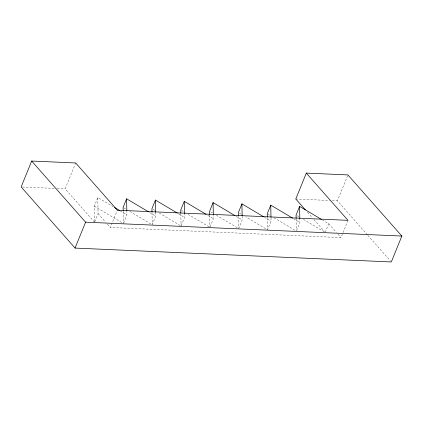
<?xml version="1.0" encoding="UTF-8"?>
<svg xmlns="http://www.w3.org/2000/svg" width="423" height="423" viewBox="0 0 423 423"><rect width="100%" height="100%" fill="white"/><g stroke="black" fill="none" stroke-linecap="round" stroke-linejoin="round"><path stroke-width="0.32" stroke-dasharray="2.12 1.59" d="M94.567 222.223L65.153 188.88L75.675 162.971M94.551 221.578L94.276 206.181L97.782 197.546L112.904 206.53M94.8 221.647L98.073 213.583L97.782 197.546M347.981 220.335L340.97 237.604L110.329 227.479L117.34 210.205M123.627 222.91L126.9 214.852L126.842 211.643M152.227 224.75L155.733 216.116L155.664 212.267M159.217 213.039L181.055 226.019L184.56 217.385L184.502 214.175M210.12 226.707L213.393 218.649L213.335 215.439M238.715 228.552L242.22 219.912L242.162 216.708M270.995 217.972L271.053 221.181L267.548 229.816L245.705 216.84M296.613 230.509L299.886 222.445L299.812 218.596M367.413 234.85L337.406 200.835L347.928 174.926M325.208 232.349L328.713 223.714L322.553 220.05M22.461 187.003L54.646 188.415M57.274 188.531L65.153 188.88M295.793 199.006L329.607 200.491M332.208 200.602L337.406 200.835M297.205 215.709L298.887 216.708M303.365 219.368L324.087 231.682M293.721 218.786L299.886 222.445M267.817 214.112L270.054 215.444M273.977 217.771L295.259 230.419M264.333 217.189L271.053 221.181M239.545 213.176L241.226 214.175M236.06 216.253L242.22 219.912M210.717 211.912L212.394 212.912M216.317 215.238L237.594 227.886M207.793 215.323L213.393 218.649M181.324 210.316L183.566 211.643M188.045 214.308L209.327 226.95M178.4 213.721L184.56 217.385M153.057 209.38L154.733 210.379M149.573 212.457L155.733 216.116M123.664 207.783L125.906 209.11M129.824 211.442L151.106 224.09M120.18 210.86L126.9 214.852M94.276 206.181L123.394 223.487M367.846 235.341L390.461 260.975M328.713 223.714L336.322 232.338M338.009 234.252L340.97 237.604M307.473 212.246L312.232 217.639M313.961 219.6L324.341 231.37M98.073 213.583L105.676 222.207M107.368 224.127L110.329 227.479M296.158 218.892L296.364 230.44M267.325 217.628L267.537 229.176M238.493 216.359L238.704 227.907M209.665 215.096L209.887 227.283M180.833 213.832L181.055 226.019M152.005 212.563L152.217 224.111M123.172 211.299L123.384 222.847"/><path stroke-width="0.63" d="M306.315 173.097L347.981 220.335L117.34 210.205L75.675 162.971L31.672 161.041L21.15 186.945L75.072 248.074L391.328 261.959L401.85 236.055L347.928 174.926L306.315 173.097L295.793 199.006L305.311 209.792M75.072 248.074L85.594 222.165L31.672 161.041M148.452 211.791L126.609 198.815L123.104 207.45L123.162 210.654M177.285 213.055L155.442 200.079L151.936 208.713L151.994 211.923M206.112 214.324L184.269 201.343L180.764 209.982L180.822 213.187M234.945 215.587L213.102 202.612L209.597 211.246L209.655 214.456M263.772 216.856L241.93 203.875L238.424 212.51L238.482 215.719M292.605 218.12L270.762 205.144L267.257 213.779L267.315 216.988M321.432 219.389L299.595 206.408L296.084 215.043L296.142 218.252M85.594 222.165L401.85 236.055M114.58 207.529L119.619 210.527M299.595 206.408L299.812 218.596M270.762 205.144L270.984 217.332M241.93 203.875L242.152 216.063M213.102 202.612L213.324 214.799M184.269 201.343L184.491 213.536M155.442 200.079L155.664 212.267M126.609 198.815L126.831 211.003"/></g></svg>
